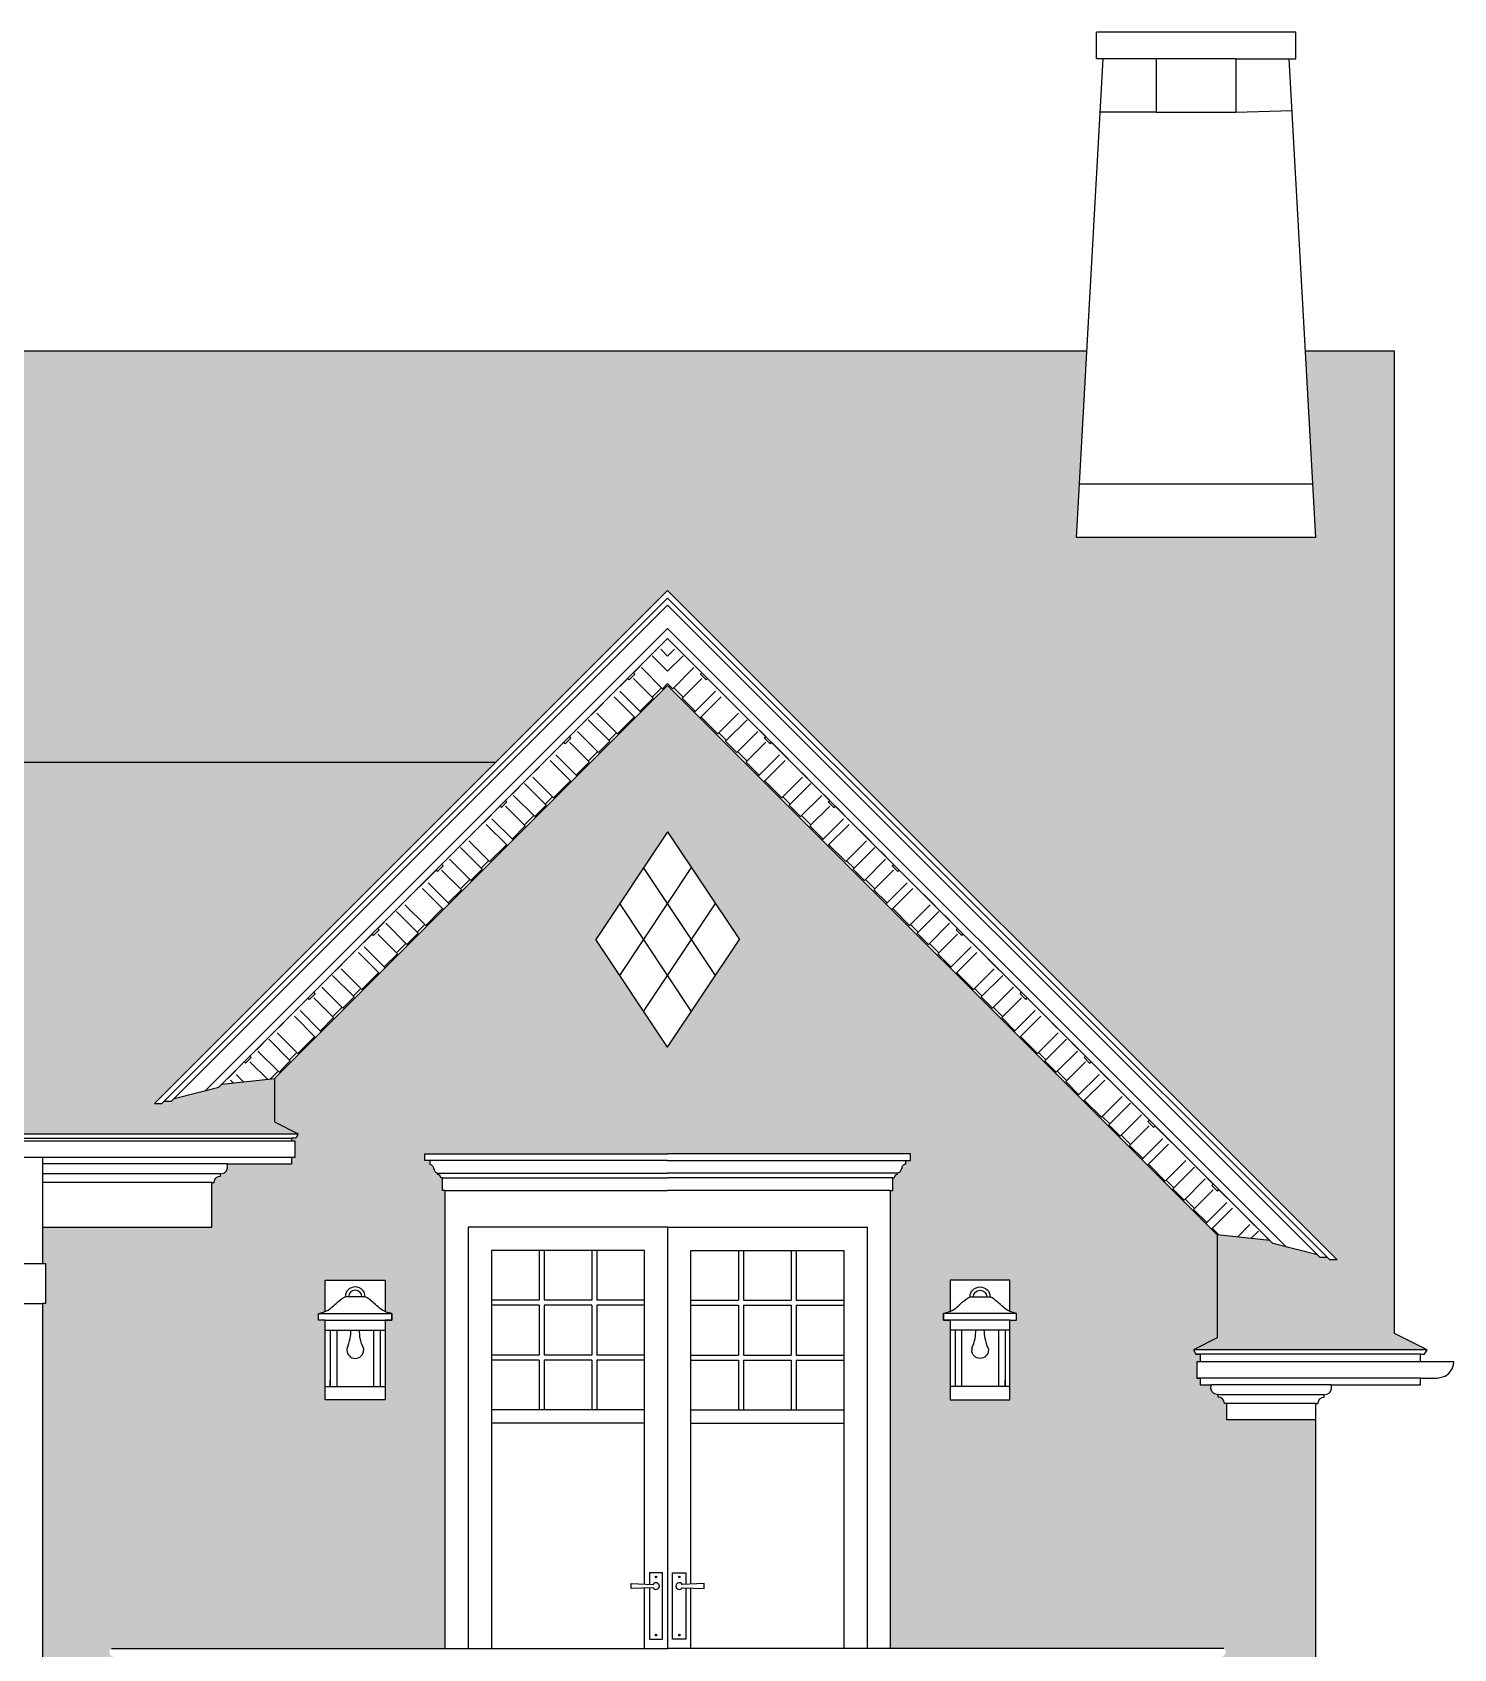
# Model space of a CAD drawing. Header units: inches. Extents: x 1902 to 78711, y -439399 to 11089.
# Drawn here: x 76237.8 to 76451.6, y -3151.8 to -2908.6 of the extents above; entities that cross this region are included whole.
import ezdxf

# ---------------------------------------------------------------- set-up
doc = ezdxf.new("R2010")
doc.units = ezdxf.units.IN
doc.header["$LTSCALE"] = 48
doc.header["$MEASUREMENT"] = 0
for name, color, linetype in [('1WHITE', 7, 'CONTINUOUS'), ('2MAGENTA', 6, 'CONTINUOUS'), ('3BLUE', 5, 'CONTINUOUS'), ('4CYAN', 4, 'CONTINUOUS'), ('8GREY', 8, 'CONTINUOUS'), ('A-CLEANPRINT', 8, 'CONTINUOUS')]:
    doc.layers.add(name, color=color, linetype=linetype)

# ---------------------------------------------------------------- blocks, each defined once
blk = doc.blocks.new('sconce- box')
at = {"layer": '1WHITE', "ltscale": 0.25}
for p, q in [((-4.5, 0), (4.5, 0)), ((-4.5, -1.5), (4.5, -1.5)), ((-4.5, -10), (4.5, -10))]:
    blk.add_line(p, q, dxfattribs=at)
blk.add_arc((0, 3.51), 1.5, 0, 180, dxfattribs=at)
for points in [[(-4.5, 1.31), (-4.44, 1.34), (-3.75, 1.66), (-2.87, 2.58), (-1.93, 3.32), (-1.5, 3.51)], [(4.5, 1.31), (4.44, 1.34), (3.75, 1.66), (2.87, 2.58), (1.93, 3.32), (1.5, 3.51)]]:
    blk.add_open_spline(points, degree=3, knots=[1.043865, 1.043865, 1.043865, 1.043865, 1.254169, 3.350497, 4.769129, 4.769129, 4.769129, 4.769129], dxfattribs=at)
for points in [[(-5.5, 1), (-5.38, 1.03), (-5.25, 1.07), (-5.13, 1.1)], [(5.5, 1), (5.34, 1.04), (5.18, 1.08), (5.03, 1.13)]]:
    blk.add_open_spline(points, degree=3, dxfattribs=at)
at = {"layer": '2MAGENTA'}
blk.add_lwpolyline([(-4.5, -12), (-4.5, 0), (-5.5, 0), (-5.5, 1), (-5.13, 1.1), (-4.5, 1.31), (-4.5, 6), (4.5, 6), (4.5, 1.31), (5.03, 1.13), (5.5, 1), (5.5, 0), (4.5, 0), (4.5, -12), (-4.5, -12)], dxfattribs=at)
at = {"layer": '8GREY'}
for p, q in [((1.5, 3.51), (-1.5, 3.51)), ((-5.5, 0), (-5.5, 1)), ((-5.5, 1), (5.5, 1)), ((-4.5, 0), (-5.5, 0)), ((4.5, 0), (5.5, 0)), ((5.5, 0), (5.5, 1)), ((-3.77, -1.5), (-3.77, -10)), ((-2.77, -1.5), (-2.77, -10)), ((2.77, -1.5), (2.77, -10)), ((3.77, -1.5), (3.77, -10)), ((-1.22, -4.22), (-1.25, -4.5)), ((1.22, -4.22), (1.25, -4.5)), ((-3.77, -10), (-3.77, -9))]:
    blk.add_line(p, q, dxfattribs=at)
for centre, radius, start, end in [((0, 3.51), 1, 0, 180), ((0, -4.5), 1.25, 180, 0)]:
    blk.add_arc(centre, radius, start, end, dxfattribs=at)
for points in [[(-1.22, -4.22), (-0.76, -2.74), (-0.64, -1.5)], [(1.22, -4.22), (0.76, -2.74), (0.64, -1.5)]]:
    blk.add_spline(points, degree=3, dxfattribs=at)

msp = doc.modelspace()

# ---------------------------------------------------------------- hatches: boundary and pattern name
at = {"layer": '8GREY'}
h = msp.add_hatch(dxfattribs=at)
h.set_pattern_fill('AR-RSHKE', color=256, scale=0.391, style=0)
h.set_pattern_definition([(0, (76436.6335, -3106.805), (9.9705, 4.692), [2.346, -1.955, 2.737, -1.173, 3.519, -1.564]), (0, (76438.9795, -3106.6096), (9.9705, 4.692), [1.955, -7.429, 1.564, -2.346]), (0, (76443.6715, -3107.0983), (9.9705, 4.692), [1.173, -12.121]), (90, (76436.6335, -3106.805), (-3.3235, 4.692), [4.4965, -14.2715]), (90, (76438.9795, -3106.805), (-3.3235, 4.692), [4.39875, -14.36925]), (90, (76440.9345, -3106.805), (-3.3235, 4.692), [4.1055, -14.6625]), (90, (76443.6715, -3107.0983), (-3.3235, 4.692), [4.4965, -14.2715]), (90, (76444.8445, -3107.0983), (-3.3235, 4.692), [4.4965, -14.2715]), (90, (76448.3635, -3106.805), (-3.3235, 4.692), [4.301, -14.467])])
h.paths.add_polyline_path([(75877.37, -2992.57), (75903.24, -3018.45), (76307.49, -3018.45), (76333.37, -2992.57), (76434.1, -3093.3), (76432.97, -3093.3), (76432.59, -3092.92), (76431.53, -3092.92), (76431.14, -3092.54), (76424.43, -3090.84), (76423.94, -3090.35), (76416.05, -3089.53), (76416.05, -3105.02), (76412.47, -3106.81), (76447.62, -3106.81), (76442.74, -3104.36), (76442.74, -2956.57), (76429.31, -2956.57), (76430.87, -2984.57), (76394.87, -2984.57), (76396.42, -2956.57), (76105.37, -2956.57), (75767.99, -2956.57), (75767.99, -2972.91), (75767.99, -2984.57), (75767.99, -3104.36), (75763.11, -3106.81), (75798.27, -3106.81), (75794.69, -3105.02), (75794.69, -3089.53), (75786.79, -3090.35), (75786.3, -3090.84), (75779.59, -3092.54), (75779.2, -3092.92), (75778.14, -3092.92), (75777.76, -3093.3), (75776.64, -3093.3)])
h = msp.add_hatch(dxfattribs=at)
h.set_pattern_fill('AR-RSHKE', color=256, scale=0.4, angle=314.9956, style=0)
h.set_pattern_definition([(225.0044, (76362.154, -2970.9926), (-10.6063, -3.8192), [2.4, -2, 2.8, -1.2, 3.6, -1.6]), (225.0044, (76360.3155, -2972.5484), (-10.6063, -3.8192), [2, -7.6, 1.6, -2.4]), (225.0044, (76357.275, -2976.2963), (-10.6063, -3.8192), [1.2, -12.4]), (135.0044, (76362.154, -2970.9926), (-0.9904, 5.7982), [4.6, -14.6]), (135.0044, (76360.457, -2972.6898), (-0.9904, 5.7982), [4.5, -14.7]), (135.0044, (76359.043, -2974.104), (-0.9904, 5.7982), [4.2, -15]), (135.0044, (76357.2752, -2976.2963), (-0.9904, 5.7982), [4.6, -14.6]), (135.0044, (76356.4268, -2977.145), (-0.9904, 5.7982), [4.6, -14.6]), (135.0044, (76353.6692, -2979.4785), (-0.9904, 5.7982), [4.4, -14.8])])
h.paths.add_polyline_path([(76333.37, -3006.85), (76333.37, -2999.78), (76266.33, -3066.82), (76274.22, -3066)])
h = msp.add_hatch(dxfattribs=at)
h.set_pattern_fill('AR-RSHKE', color=256, scale=0.4, angle=314.9956, style=0)
h.set_pattern_definition([(314.9956, (76304.579, -2970.9926), (10.6063, -3.8192), [2.4, -2, 2.8, -1.2, 3.6, -1.6]), (314.9956, (76306.4174, -2972.5484), (10.6063, -3.8192), [2, -7.6, 1.6, -2.4]), (314.9956, (76309.4577, -2976.2963), (10.6063, -3.8192), [1.2, -12.4]), (44.9956, (76304.579, -2970.9926), (0.9904, 5.7982), [4.6, -14.6]), (44.9956, (76306.276, -2972.6898), (0.9904, 5.7982), [4.5, -14.7]), (44.9956, (76307.69, -2974.104), (0.9904, 5.7982), [4.2, -15]), (44.9956, (76309.4577, -2976.2963), (0.9904, 5.7982), [4.6, -14.6]), (44.9956, (76310.306, -2977.145), (0.9904, 5.7982), [4.6, -14.6]), (44.9956, (76313.0637, -2979.4785), (0.9904, 5.7982), [4.4, -14.8])])
h.paths.add_polyline_path([(76333.37, -3006.85), (76333.37, -2999.78), (76423.94, -3090.35), (76416.05, -3089.53)])
h = msp.add_hatch(dxfattribs=at)
h.set_pattern_fill('AR-RSHKE', color=256, scale=0.47, style=0)
h.set_pattern_definition([(180, (76434.369, -3200.053), (-11.985, 5.64), [2.82, -2.35, 3.29, -1.41, 4.23, -1.88]), (180, (76431.549, -3199.818), (-11.985, 5.64), [2.35, -8.93, 1.88, -2.82]), (180, (76425.909, -3200.4053), (-11.985, 5.64), [1.41, -14.57]), (90, (76434.369, -3200.053), (3.995, 5.64), [5.405, -17.155]), (90, (76431.549, -3200.053), (3.995, 5.64), [5.2875, -17.2725]), (90, (76429.199, -3200.053), (3.995, 5.64), [4.935, -17.625]), (90, (76425.909, -3200.4053), (3.995, 5.64), [5.405, -17.155]), (90, (76424.499, -3200.4053), (3.995, 5.64), [5.405, -17.155]), (90, (76420.269, -3200.053), (3.995, 5.64), [5.17, -17.39])])
edge = h.paths.add_edge_path()
edge.add_line((76366.87, -3082.85), (76367.25, -3082.85))
edge.add_line((76367.25, -3082.85), (76367.25, -3080.92))
edge.add_line((76367.25, -3080.92), (76367.47, -3080.92))
edge.add_arc((76367.96, -3080.92), 0.491, 450, 540, ccw=False)
edge.add_line((76367.96, -3080.43), (76367.96, -3080.25))
edge.add_spline(control_points=[(76367.96, -3080.25), (76368.11, -3080.18), (76368.41, -3080.04), (76368.55, -3079.56), (76368.68, -3079.08), (76368.98, -3078.94), (76369.13, -3078.87)], knot_values=[0, 0, 0, 0, 0.471898, 0.943796, 1.415694, 1.887592, 1.887592, 1.887592, 1.887592], degree=3, periodic=0)
edge.add_line((76369.13, -3078.87), (76369.13, -3078.35))
edge.add_line((76369.13, -3078.35), (76369.88, -3078.35))
edge.add_line((76369.88, -3078.35), (76369.88, -3077.35))
edge.add_line((76369.88, -3077.35), (76333.37, -3077.35))
edge.add_line((76333.37, -3077.35), (76296.86, -3077.35))
edge.add_line((76296.86, -3077.35), (76296.86, -3078.35))
edge.add_line((76296.86, -3078.35), (76297.61, -3078.35))
edge.add_line((76297.61, -3078.35), (76297.61, -3078.87))
edge.add_spline(control_points=[(76297.61, -3078.87), (76297.75, -3078.94), (76298.05, -3079.08), (76298.19, -3079.56), (76298.32, -3080.04), (76298.62, -3080.18), (76298.77, -3080.25)], knot_values=[0, 0, 0, 0, 0.471898, 0.943796, 1.415694, 1.887592, 1.887592, 1.887592, 1.887592], degree=3, periodic=0)
edge.add_line((76298.77, -3080.25), (76298.77, -3080.43))
edge.add_arc((76298.77, -3080.92), 0.491, 360, 450, ccw=False)
edge.add_line((76299.26, -3080.92), (76299.48, -3080.92))
edge.add_line((76299.48, -3080.92), (76299.48, -3082.85))
edge.add_line((76299.48, -3082.85), (76299.86, -3082.85))
edge.add_line((76299.86, -3082.85), (76299.86, -3151.78))
edge.add_line((76299.86, -3151.78), (76249.74, -3151.85))
edge.add_arc((76249.74, -3152.24), 0.385, 450, 587.7552)
edge.add_arc((76249.27, -3152.89), 0.422, 322.4705, 419.8932, ccw=False)
edge.add_arc((76249.87, -3153.35), 0.333, 360, 502.7068, ccw=False)
edge.add_line((76250.2, -3153.35), (76250.37, -3153.35))
edge.add_line((76250.37, -3153.35), (76250.37, -3187.78))
edge.add_line((76250.37, -3187.78), (76240.98, -3187.85))
edge.add_line((76240.98, -3187.85), (76240.98, -3188.6))
edge.add_line((76240.98, -3188.6), (76241.48, -3188.6))
edge.add_line((76241.48, -3188.6), (76241.48, -3189.3))
edge.add_spline(control_points=[(76241.48, -3189.3), (76241.67, -3189.36), (76242.06, -3189.5), (76242.29, -3190.06), (76242.52, -3190.62), (76242.9, -3190.76), (76243.09, -3190.82)], knot_values=[0, 0, 0, 0, 0.522171, 1.044342, 1.566513, 2.088684, 2.088684, 2.088684, 2.088684], degree=3, periodic=0)
edge.add_line((76243.09, -3190.82), (76243.09, -3191.04))
edge.add_arc((76243.09, -3191.65), 0.608, 360, 450, ccw=False)
edge.add_line((76243.7, -3191.65), (76243.97, -3191.65))
edge.add_line((76243.97, -3191.65), (76243.97, -3194.85))
edge.add_line((76243.97, -3194.85), (76248.56, -3194.85))
edge.add_arc((76249.23, -3195.33), 0.818, 504.489, 630)
edge.add_line((76249.23, -3196.15), (76249.23, -3196.4))
edge.add_arc((76249.23, -3197.1), 0.701, 360, 450, ccw=False)
edge.add_line((76249.93, -3197.1), (76250.2, -3197.1))
edge.add_line((76250.2, -3197.1), (76250.2, -3200.05))
edge.add_line((76250.2, -3200.05), (76239.3, -3200.05))
edge.add_line((76239.3, -3200.05), (76239.3, -3099.85))
edge.add_line((76239.3, -3099.85), (76239.8, -3099.85))
edge.add_line((76239.8, -3099.85), (76239.8, -3093.85))
edge.add_line((76239.8, -3093.85), (76239.3, -3093.85))
edge.add_line((76239.3, -3093.85), (76239.3, -3088.36))
edge.add_line((76239.3, -3088.36), (76264.79, -3088.36))
edge.add_line((76264.79, -3088.36), (76264.79, -3081.63))
edge.add_line((76264.79, -3081.63), (76265.15, -3081.63))
edge.add_line((76265.15, -3081.63), (76265.22, -3081.27))
edge.add_line((76265.22, -3081.27), (76265.42, -3080.96))
edge.add_line((76265.42, -3080.96), (76265.73, -3080.76))
edge.add_line((76265.73, -3080.76), (76266.08, -3080.69))
edge.add_line((76266.08, -3080.69), (76266.08, -3080.35))
edge.add_line((76266.08, -3080.35), (76266.7, -3080.16))
edge.add_line((76266.7, -3080.16), (76266.99, -3079.87))
edge.add_line((76266.99, -3079.87), (76267.17, -3079.41))
edge.add_line((76267.17, -3079.41), (76267.14, -3078.86))
edge.add_line((76267.14, -3078.86), (76276.79, -3078.86))
edge.add_line((76276.79, -3078.86), (76276.79, -3077.86))
edge.add_line((76276.79, -3077.86), (76277.29, -3077.86))
edge.add_line((76277.29, -3077.86), (76277.29, -3075.36))
edge.add_line((76277.29, -3075.36), (76276.79, -3075.36))
edge.add_line((76276.79, -3075.36), (76276.79, -3074.97))
edge.add_line((76276.79, -3074.97), (76277.42, -3074.97))
edge.add_line((76277.42, -3074.97), (76277.8, -3074.3))
edge.add_line((76277.8, -3074.3), (76274.22, -3072.51))
edge.add_line((76274.22, -3072.51), (76274.22, -3066))
edge.add_line((76274.22, -3066), (76286.37, -3053.85))
edge.add_line((76286.37, -3053.85), (76286.37, -3096.36))
edge.add_line((76286.37, -3096.36), (76281.87, -3096.36))
edge.add_line((76281.87, -3096.36), (76281.87, -3101.04))
edge.add_line((76281.87, -3101.04), (76281.24, -3101.25))
edge.add_line((76281.24, -3101.25), (76280.87, -3101.36))
edge.add_line((76280.87, -3101.36), (76280.87, -3102.36))
edge.add_line((76280.87, -3102.36), (76281.87, -3102.36))
edge.add_line((76281.87, -3102.36), (76281.87, -3114.36))
edge.add_line((76281.87, -3114.36), (76290.87, -3114.36))
edge.add_line((76290.87, -3114.36), (76290.87, -3102.36))
edge.add_line((76290.87, -3102.36), (76291.87, -3102.36))
edge.add_line((76291.87, -3102.36), (76291.87, -3101.36))
edge.add_line((76291.87, -3101.36), (76291.39, -3101.22))
edge.add_line((76291.39, -3101.22), (76290.87, -3101.04))
edge.add_line((76290.87, -3101.04), (76290.87, -3096.36))
edge.add_line((76290.87, -3096.36), (76286.37, -3096.36))
edge.add_line((76286.37, -3096.36), (76286.37, -3053.85))
edge.add_line((76286.37, -3053.85), (76333.37, -3006.85))
edge.add_line((76333.37, -3006.85), (76380.37, -3053.85))
edge.add_line((76380.37, -3053.85), (76380.37, -3096.36))
edge.add_line((76380.37, -3096.36), (76375.87, -3096.36))
edge.add_line((76375.87, -3096.36), (76375.87, -3101.04))
edge.add_line((76375.87, -3101.04), (76375.34, -3101.22))
edge.add_line((76375.34, -3101.22), (76374.87, -3101.36))
edge.add_line((76374.87, -3101.36), (76374.87, -3102.36))
edge.add_line((76374.87, -3102.36), (76375.87, -3102.36))
edge.add_line((76375.87, -3102.36), (76375.87, -3114.36))
edge.add_line((76375.87, -3114.36), (76384.87, -3114.36))
edge.add_line((76384.87, -3114.36), (76384.87, -3102.36))
edge.add_line((76384.87, -3102.36), (76385.87, -3102.36))
edge.add_line((76385.87, -3102.36), (76385.87, -3101.36))
edge.add_line((76385.87, -3101.36), (76385.49, -3101.25))
edge.add_line((76385.49, -3101.25), (76384.87, -3101.04))
edge.add_line((76384.87, -3101.04), (76384.87, -3096.36))
edge.add_line((76384.87, -3096.36), (76380.37, -3096.36))
edge.add_line((76380.37, -3096.36), (76380.37, -3053.85))
edge.add_line((76380.37, -3053.85), (76416.05, -3089.53))
edge.add_line((76416.05, -3089.53), (76416.05, -3105.02))
edge.add_line((76416.05, -3105.02), (76412.47, -3106.81))
edge.add_line((76412.47, -3106.81), (76412.84, -3107.48))
edge.add_line((76412.84, -3107.48), (76413.47, -3107.48))
edge.add_line((76413.47, -3107.48), (76413.47, -3108.6))
edge.add_line((76413.47, -3108.6), (76412.97, -3108.6))
edge.add_line((76412.97, -3108.6), (76412.97, -3111.1))
edge.add_line((76412.97, -3111.1), (76413.47, -3111.1))
edge.add_line((76413.47, -3111.1), (76413.47, -3112.1))
edge.add_line((76413.47, -3112.1), (76415.17, -3112.1))
edge.add_line((76415.17, -3112.1), (76415.12, -3112.27))
edge.add_line((76415.12, -3112.27), (76415.1, -3112.66))
edge.add_line((76415.1, -3112.66), (76415.28, -3113.12))
edge.add_line((76415.28, -3113.12), (76415.56, -3113.41))
edge.add_line((76415.56, -3113.41), (76416.18, -3113.6))
edge.add_line((76416.18, -3113.6), (76416.18, -3113.94))
edge.add_line((76416.18, -3113.94), (76416.54, -3114.01))
edge.add_line((76416.54, -3114.01), (76416.84, -3114.21))
edge.add_line((76416.84, -3114.21), (76417.04, -3114.51))
edge.add_line((76417.04, -3114.51), (76417.12, -3114.87))
edge.add_line((76417.12, -3114.87), (76417.47, -3114.87))
edge.add_line((76417.47, -3114.87), (76417.47, -3117.35))
edge.add_line((76417.47, -3117.35), (76430.87, -3117.35))
edge.add_line((76430.87, -3117.35), (76430.87, -3183.55))
edge.add_line((76430.87, -3183.55), (76430.96, -3185.01))
edge.add_line((76430.96, -3185.01), (76431.19, -3187.66))
edge.add_line((76431.19, -3187.66), (76431.72, -3191.07))
edge.add_line((76431.72, -3191.07), (76432.52, -3194.56))
edge.add_line((76432.52, -3194.56), (76434.37, -3200.05))
edge.add_line((76434.37, -3200.05), (76432.49, -3200.05))
edge.add_line((76432.49, -3200.05), (76416.53, -3200.05))
edge.add_line((76416.53, -3200.05), (76416.53, -3197.1))
edge.add_line((76416.53, -3197.1), (76416.8, -3197.1))
edge.add_arc((76417.45, -3196.85), 0.701, 86.0203, 201.472, ccw=False)
edge.add_arc((76417.5, -3195.33), 0.818, 270, 395.511)
edge.add_line((76418.17, -3194.85), (76422.76, -3194.85))
edge.add_line((76422.76, -3194.85), (76422.76, -3191.65))
edge.add_line((76422.76, -3191.65), (76423.04, -3191.65))
edge.add_arc((76423.64, -3191.65), 0.608, 450, 540, ccw=False)
edge.add_line((76423.64, -3191.04), (76423.64, -3190.82))
edge.add_spline(control_points=[(76423.64, -3190.82), (76423.83, -3190.76), (76424.22, -3190.62), (76424.45, -3190.06), (76424.68, -3189.5), (76425.06, -3189.36), (76425.25, -3189.3)], knot_values=[0, 0, 0, 0, 0.522171, 1.044342, 1.566513, 2.088684, 2.088684, 2.088684, 2.088684], degree=3, periodic=0)
edge.add_line((76425.25, -3189.3), (76425.25, -3188.6))
edge.add_line((76425.25, -3188.6), (76425.75, -3188.6))
edge.add_line((76425.75, -3188.6), (76425.75, -3187.78))
edge.add_line((76425.75, -3187.78), (76416.37, -3187.78))
edge.add_line((76416.37, -3187.78), (76416.37, -3153.35))
edge.add_line((76416.37, -3153.35), (76416.53, -3153.35))
edge.add_arc((76416.87, -3153.35), 0.333, 450, 540, ccw=False)
edge.add_line((76416.87, -3153.01), (76416.87, -3152.85))
edge.add_line((76416.87, -3152.85), (76417.12, -3152.85))
edge.add_arc((76417.54, -3152.83), 0.422, 132.2448, 181.6075, ccw=False)
edge.add_arc((76417, -3152.24), 0.385, 312.2448, 440.8635)
edge.add_line((76417.06, -3151.86), (76417.06, -3151.78))
edge.add_line((76417.06, -3151.78), (76366.87, -3151.78))
edge.add_line((76366.87, -3151.78), (76366.87, -3082.85))
h.paths.add_polyline_path([(76333.37, -3061.3), (76344.18, -3045.08), (76333.37, -3028.85), (76322.55, -3045.08)], flags=16)
h = msp.add_hatch(dxfattribs=at)
h.set_pattern_fill('AR-RSHKE', color=256, scale=0.312, style=0)
h.set_pattern_definition([(0, (75877.3665, -3074.296), (7.956, 3.744), [1.872, -1.56, 2.184, -0.936, 2.808, -1.248]), (0, (75879.2385, -3074.14), (7.956, 3.744), [1.56, -5.928, 1.248, -1.872]), (0, (75882.9825, -3074.53), (7.956, 3.744), [0.936, -9.672]), (90, (75877.3665, -3074.296), (-2.652, 3.744), [3.588, -11.388]), (90, (75879.2385, -3074.296), (-2.652, 3.744), [3.51, -11.466]), (90, (75880.7985, -3074.296), (-2.652, 3.744), [3.276, -11.7]), (90, (75882.9825, -3074.53), (-2.652, 3.744), [3.588, -11.388]), (90, (75883.9185, -3074.53), (-2.652, 3.744), [3.588, -11.388]), (90, (75886.7265, -3074.296), (-2.652, 3.744), [3.432, -11.544])])
h.paths.add_polyline_path([(76307.49, -3018.45), (75903.24, -3018.45), (75954.56, -3069.77), (75953.44, -3069.77), (75953.06, -3069.39), (75952, -3069.39), (75951.61, -3069), (75944.9, -3067.31), (75944.41, -3066.82), (75936.51, -3066), (75936.51, -3072.51), (75932.94, -3074.3), (76105.37, -3074.3), (76277.79, -3074.3), (76274.22, -3072.51), (76274.22, -3066), (76266.33, -3066.82), (76265.83, -3067.31), (76259.12, -3069), (76258.74, -3069.39), (76257.68, -3069.39), (76257.29, -3069.77), (76256.17, -3069.77)])

# ---------------------------------------------------------------- linework, layer by layer
at = {"layer": '1WHITE'}
for p, q in [((76430.42, -2976.57), (76395.31, -2976.57)), ((76430.87, -2984.57), (76394.87, -2984.57)), ((76333.37, -2993.7), (76257.29, -3069.77)), ((76333.37, -2993.7), (76432.97, -3093.3)), ((76333.37, -2994.76), (76258.74, -3069.39)), ((76333.37, -2994.76), (76431.53, -3092.92)), ((76333.37, -2999.78), (76265.83, -3067.31)), ((76333.37, -2999.78), (76424.43, -3090.84)), ((76307.49, -3018.45), (75903.24, -3018.45)), ((76266.33, -3066.82), (76274.22, -3066)), ((76259.12, -3069), (76265.83, -3067.31)), ((76256.17, -3069.77), (76257.29, -3069.77)), ((76257.68, -3069.39), (76258.74, -3069.39)), ((76105.37, -3074.3), (76277.8, -3074.3)), ((76299.48, -3082.85), (76299.48, -3080.92)), ((76367.25, -3082.85), (76367.25, -3080.92)), ((76264.79, -3081.63), (76239.3, -3081.63)), ((76299.86, -3082.85), (76299.48, -3082.85)), ((76299.86, -3082.85), (76333.37, -3082.85)), ((76299.86, -3082.85), (76299.86, -3151.78)), ((76366.87, -3082.85), (76333.37, -3082.85)), ((76366.87, -3082.85), (76367.25, -3082.85)), ((76366.87, -3082.85), (76366.87, -3151.78)), ((76423.94, -3090.35), (76416.05, -3089.53)), ((76431.14, -3092.54), (76424.43, -3090.84)), ((76432.59, -3092.92), (76431.53, -3092.92)), ((76434.1, -3093.3), (76432.97, -3093.3)), ((76447.62, -3106.81), (76412.47, -3106.81)), ((76446.62, -3107.48), (76412.84, -3107.48)), ((76430.87, -3114.87), (76417.46, -3114.87))]:
    msp.add_line(p, q, dxfattribs=at)
at = {"layer": '1WHITE', "ltscale": 0.25}
for p, q in [((76296.86, -3077.35), (76333.37, -3077.35)), ((76333.37, -3078.35), (76296.86, -3078.35)), ((76369.88, -3077.35), (76333.37, -3077.35)), ((76333.37, -3078.35), (76369.88, -3078.35)), ((76299.48, -3080.92), (76333.37, -3080.92)), ((76367.25, -3080.92), (76333.37, -3080.92)), ((76333.37, -3088.36), (76333.37, -3151.78)), ((76329.87, -3115.85), (76306.87, -3115.86)), ((76329.87, -3117.85), (76306.87, -3117.86)), ((76336.87, -3115.85), (76359.87, -3115.86)), ((76336.87, -3117.85), (76359.87, -3117.86))]:
    msp.add_line(p, q, dxfattribs=at)
at = {"layer": '1WHITE'}
for points in [[(76239.3, -3088.36), (76264.79, -3088.36), (76264.79, -3081.63), (76265.15, -3081.63), (76265.22, -3081.27), (76265.42, -3080.96), (76265.73, -3080.76), (76266.08, -3080.69), (76266.08, -3080.35), (76266.7, -3080.16), (76266.99, -3079.87), (76267.17, -3079.41), (76267.15, -3079.02), (76267.1, -3078.86)], [(76430.87, -3117.35), (76417.47, -3117.35), (76417.47, -3114.87), (76417.12, -3114.87), (76417.04, -3114.51), (76416.84, -3114.21), (76416.54, -3114.01), (76416.18, -3113.94), (76416.18, -3113.6), (76415.56, -3113.41), (76415.28, -3113.12), (76415.1, -3112.66), (76415.12, -3112.27), (76415.17, -3112.1)], [(76331.18, -3142.61), (76327.87, -3142.74), (76327.87, -3141.99), (76331.18, -3142.11)], [(76330.62, -3142.63), (76330.62, -3150.36), (76332.62, -3150.36), (76332.62, -3140.36), (76330.62, -3140.36), (76330.62, -3142.09)], [(76336.12, -3142.63), (76336.12, -3150.36), (76334.12, -3150.36), (76334.12, -3140.36), (76336.12, -3140.36), (76336.12, -3142.09)], [(76335.55, -3142.61), (76338.87, -3142.74), (76338.87, -3141.99), (76335.55, -3142.11)]]:
    msp.add_lwpolyline(points, dxfattribs=at)
at = {"layer": '1WHITE', "ltscale": 0.25}
for points in [[(76329.87, -3142.06), (76329.87, -3091.85), (76306.87, -3091.85), (76306.87, -3151.78)], [(76336.87, -3142.06), (76336.87, -3091.85), (76359.87, -3091.85), (76359.87, -3151.78)], [(76329.87, -3151.78), (76329.87, -3142.66)], [(76336.87, -3151.78), (76336.87, -3142.66)]]:
    msp.add_lwpolyline(points, dxfattribs=at)
at = {"layer": '1WHITE'}
for centre in [(76331.62, -3140.99), (76335.12, -3140.99), (76331.62, -3149.74), (76335.12, -3149.74)]:
    msp.add_circle(centre, 0.125, dxfattribs=at)
for centre, start, end in [((76331.62, -3142.36), 210, 150), ((76335.12, -3142.36), 30, 330)]:
    msp.add_arc(centre, 0.5, start, end, dxfattribs=at)
at = {"layer": '2MAGENTA'}
for p, q in [((76406.87, -2912.57), (76398.87, -2912.57)), ((76418.87, -2912.57), (76426.87, -2912.57)), ((76296.86, -3078.35), (76296.86, -3077.35)), ((76297.61, -3078.35), (76297.61, -3078.87)), ((76369.13, -3078.35), (76369.13, -3078.87)), ((76369.88, -3078.35), (76369.88, -3077.35)), ((76298.77, -3080.43), (76298.77, -3080.25)), ((76299.48, -3080.92), (76299.26, -3080.92)), ((76367.25, -3080.92), (76367.47, -3080.92)), ((76367.96, -3080.43), (76367.96, -3080.25)), ((76446.62, -3108.6), (76412.97, -3108.6)), ((76446.62, -3111.1), (76412.97, -3111.1))]:
    msp.add_line(p, q, dxfattribs=at)
at = {"layer": '2MAGENTA', "ltscale": 0.25}
for p, q in [((76105.37, -3075.36), (76276.79, -3075.36)), ((76105.37, -3077.85), (76276.79, -3077.85))]:
    msp.add_line(p, q, dxfattribs=at)
at = {"layer": '2MAGENTA'}
msp.add_lwpolyline([(76239.3, -3077.85), (76239.3, -3093.85), (76239.8, -3093.85), (76239.8, -3099.85), (76239.3, -3099.85), (76239.3, -3322.1)], dxfattribs=at)
at = {"layer": '2MAGENTA', "ltscale": 0.25}
for points in [[(76333.37, -3088.36), (76303.37, -3088.36), (76303.37, -3151.78)], [(76333.37, -3088.36), (76363.37, -3088.36), (76363.37, -3151.78)]]:
    msp.add_lwpolyline(points, dxfattribs=at)
at = {"layer": '2MAGENTA'}
for centre, start, end in [((76298.77, -3080.92), 0, 90), ((76367.96, -3080.92), 90, 180)]:
    msp.add_arc(centre, 0.491, start, end, dxfattribs=at)
for points in [[(76297.61, -3078.87), (76297.75, -3078.94), (76298.05, -3079.08), (76298.19, -3079.56), (76298.32, -3080.04), (76298.62, -3080.18), (76298.77, -3080.25)], [(76369.13, -3078.87), (76368.98, -3078.94), (76368.68, -3079.08), (76368.55, -3079.56), (76368.41, -3080.04), (76368.11, -3080.18), (76367.96, -3080.25)]]:
    msp.add_open_spline(points, degree=3, dxfattribs=at)
at = {"layer": '3BLUE'}
for p, q in [((76427.87, -2908.57), (76397.87, -2908.57)), ((76406.87, -2912.57), (76406.86, -2920.57)), ((76418.87, -2912.57), (76406.87, -2912.57)), ((76418.87, -2912.57), (76418.86, -2920.57)), ((76406.86, -2920.59), (76418.86, -2920.57)), ((76333.37, -2992.57), (76256.17, -3069.77)), ((76333.37, -2992.57), (76434.1, -3093.3)), ((76267.14, -3078.82), (76239.3, -3078.82)), ((76433.17, -3112.1), (76415.17, -3112.1)), ((76249.68, -3151.78), (76333.37, -3151.78)), ((76417.06, -3151.78), (76333.37, -3151.78))]:
    msp.add_line(p, q, dxfattribs=at)
for points in [[(76274.22, -3066), (76274.22, -3072.51), (76277.8, -3074.3), (76277.42, -3074.97), (76276.79, -3074.97), (76276.79, -3075.36), (76277.29, -3075.36), (76277.29, -3077.86), (76276.79, -3077.86), (76276.79, -3078.86), (76267.1, -3078.86)], [(76416.05, -3089.53), (76416.05, -3105.02), (76412.47, -3106.81), (76412.84, -3107.48), (76413.47, -3107.48), (76413.47, -3108.6), (76412.97, -3108.6), (76412.97, -3111.1), (76413.47, -3111.1), (76413.47, -3112.1), (76415.17, -3112.1)]]:
    msp.add_lwpolyline(points, dxfattribs=at)
at = {"layer": '4CYAN'}
for p, q in [((76397.87, -2912.57), (76397.87, -2908.57)), ((76427.87, -2912.57), (76427.87, -2908.57)), ((76394.87, -2984.57), (76398.87, -2912.57)), ((76398.87, -2912.57), (76397.87, -2912.57)), ((76430.87, -2984.57), (76426.87, -2912.57)), ((76426.87, -2912.57), (76427.87, -2912.57)), ((76396.42, -2956.57), (76105.37, -2956.57)), ((76442.74, -2956.57), (76429.31, -2956.57))]:
    msp.add_line(p, q, dxfattribs=at)
msp.add_lwpolyline([(76430.87, -3183.55), (76430.87, -3114.87), (76430.87, -3114.87), (76430.87, -3114.87), (76430.87, -3114.87), (76431.23, -3114.87), (76431.29, -3114.54), (76431.5, -3114.21), (76431.81, -3114), (76432.16, -3113.94), (76432.16, -3113.6), (76432.58, -3113.51), (76432.93, -3113.28), (76433.15, -3112.97), (76433.25, -3112.62), (76433.24, -3112.36), (76433.17, -3112.1), (76446.62, -3112.1), (76446.62, -3111.1), (76449.12, -3111.1), (76450.33, -3110.79), (76450.88, -3110.37), (76451.37, -3109.69), (76451.58, -3109.05), (76451.62, -3108.6), (76446.62, -3108.6), (76446.62, -3107.48), (76447.25, -3107.48), (76447.62, -3106.81), (76442.74, -3104.36), (76442.74, -2956.57)], dxfattribs=at)
at = {"layer": '8GREY'}
for p, q in [((76333.37, -2998.26), (76263.8, -3067.83)), ((76333.37, -2998.26), (76426.47, -3091.36)), ((76333.37, -3028.85), (76322.55, -3045.08)), ((76333.37, -3028.85), (76344.18, -3045.08)), ((76326.16, -3050.48), (76336.97, -3034.26)), ((76340.58, -3050.48), (76329.76, -3034.26)), ((76336.97, -3055.89), (76326.16, -3039.67)), ((76329.76, -3055.89), (76340.58, -3039.67)), ((76333.37, -3061.3), (76322.55, -3045.08)), ((76333.37, -3061.3), (76344.18, -3045.08)), ((76266.08, -3080.35), (76239.3, -3080.35)), ((76236.3, -3093.85), (76239.3, -3093.85)), ((76236.3, -3099.85), (76239.3, -3099.85))]:
    msp.add_line(p, q, dxfattribs=at)
at = {"layer": '8GREY', "ltscale": 0.25}
for p, q in [((76298.77, -3080.25), (76333.37, -3080.25)), ((76367.96, -3080.25), (76333.37, -3080.25)), ((76314.03, -3091.85), (76314.03, -3099.36)), ((76314.78, -3091.85), (76314.78, -3099.36)), ((76321.95, -3091.85), (76321.95, -3099.36)), ((76322.7, -3091.85), (76322.7, -3099.36)), ((76344.03, -3091.85), (76344.03, -3099.36)), ((76344.78, -3091.85), (76344.78, -3099.36)), ((76351.95, -3091.85), (76351.95, -3099.36)), ((76352.7, -3091.85), (76352.7, -3099.36)), ((76314.03, -3099.35), (76306.87, -3099.36)), ((76314.03, -3100.11), (76306.87, -3100.11)), ((76314.03, -3100.11), (76314.03, -3107.6)), ((76321.95, -3099.35), (76314.78, -3099.36)), ((76321.95, -3100.11), (76314.78, -3100.11)), ((76314.78, -3100.11), (76314.78, -3107.6)), ((76321.95, -3100.11), (76321.95, -3107.6)), ((76329.87, -3099.35), (76322.7, -3099.36)), ((76329.87, -3100.11), (76322.7, -3100.11)), ((76322.7, -3100.11), (76322.7, -3107.6)), ((76336.87, -3099.35), (76344.03, -3099.36)), ((76336.87, -3100.11), (76344.03, -3100.11)), ((76344.03, -3100.11), (76344.03, -3107.6)), ((76344.78, -3099.35), (76351.95, -3099.36)), ((76344.78, -3100.11), (76351.95, -3100.11)), ((76344.78, -3100.11), (76344.78, -3107.6)), ((76351.95, -3100.11), (76351.95, -3107.6)), ((76352.7, -3099.35), (76359.87, -3099.36)), ((76352.7, -3100.11), (76359.87, -3100.11)), ((76352.7, -3100.11), (76352.7, -3107.6)), ((76314.03, -3107.6), (76306.87, -3107.6)), ((76321.95, -3107.6), (76314.78, -3107.6)), ((76329.87, -3107.6), (76322.7, -3107.6)), ((76336.87, -3107.6), (76344.03, -3107.6)), ((76344.78, -3107.6), (76351.95, -3107.6)), ((76352.7, -3107.6), (76359.87, -3107.6)), ((76314.03, -3108.35), (76306.87, -3108.35)), ((76314.03, -3108.35), (76314.03, -3115.85)), ((76321.95, -3108.35), (76314.78, -3108.35)), ((76314.78, -3108.35), (76314.78, -3115.85)), ((76321.95, -3108.35), (76321.95, -3115.85)), ((76329.87, -3108.35), (76322.7, -3108.35)), ((76322.7, -3108.35), (76322.7, -3115.85)), ((76336.87, -3108.35), (76344.03, -3108.35)), ((76344.03, -3108.35), (76344.03, -3115.85)), ((76344.78, -3108.35), (76351.95, -3108.35)), ((76344.78, -3108.35), (76344.78, -3115.85)), ((76351.95, -3108.35), (76351.95, -3115.85)), ((76352.7, -3108.35), (76359.87, -3108.35)), ((76352.7, -3108.35), (76352.7, -3115.85)), ((76432.16, -3113.6), (76416.18, -3113.6))]:
    msp.add_line(p, q, dxfattribs=at)
at = {"layer": '8GREY'}
for points in [[(76406.86, -2920.57), (76398.42, -2920.57)], [(76418.86, -2920.57), (76427.3, -2920.34)]]:
    msp.add_lwpolyline(points, dxfattribs=at)
at = {"layer": 'A-CLEANPRINT'}
for p, q in [((76333.37, -3006.85), (76274.22, -3066)), ((76333.37, -3006.85), (76416.05, -3089.53)), ((76105.37, -3074.97), (76276.79, -3074.97))]:
    msp.add_line(p, q, dxfattribs=at)

# ---------------------------------------------------------------- block references
at = {"layer": '8GREY'}
msp.add_blockref('sconce- box', (76286.37, -3102.36), dxfattribs=at)
at = {"layer": '8GREY', "xscale": -1}
msp.add_blockref('sconce- box', (76380.37, -3102.36), dxfattribs=at)

doc.saveas('drawing.dxf')
